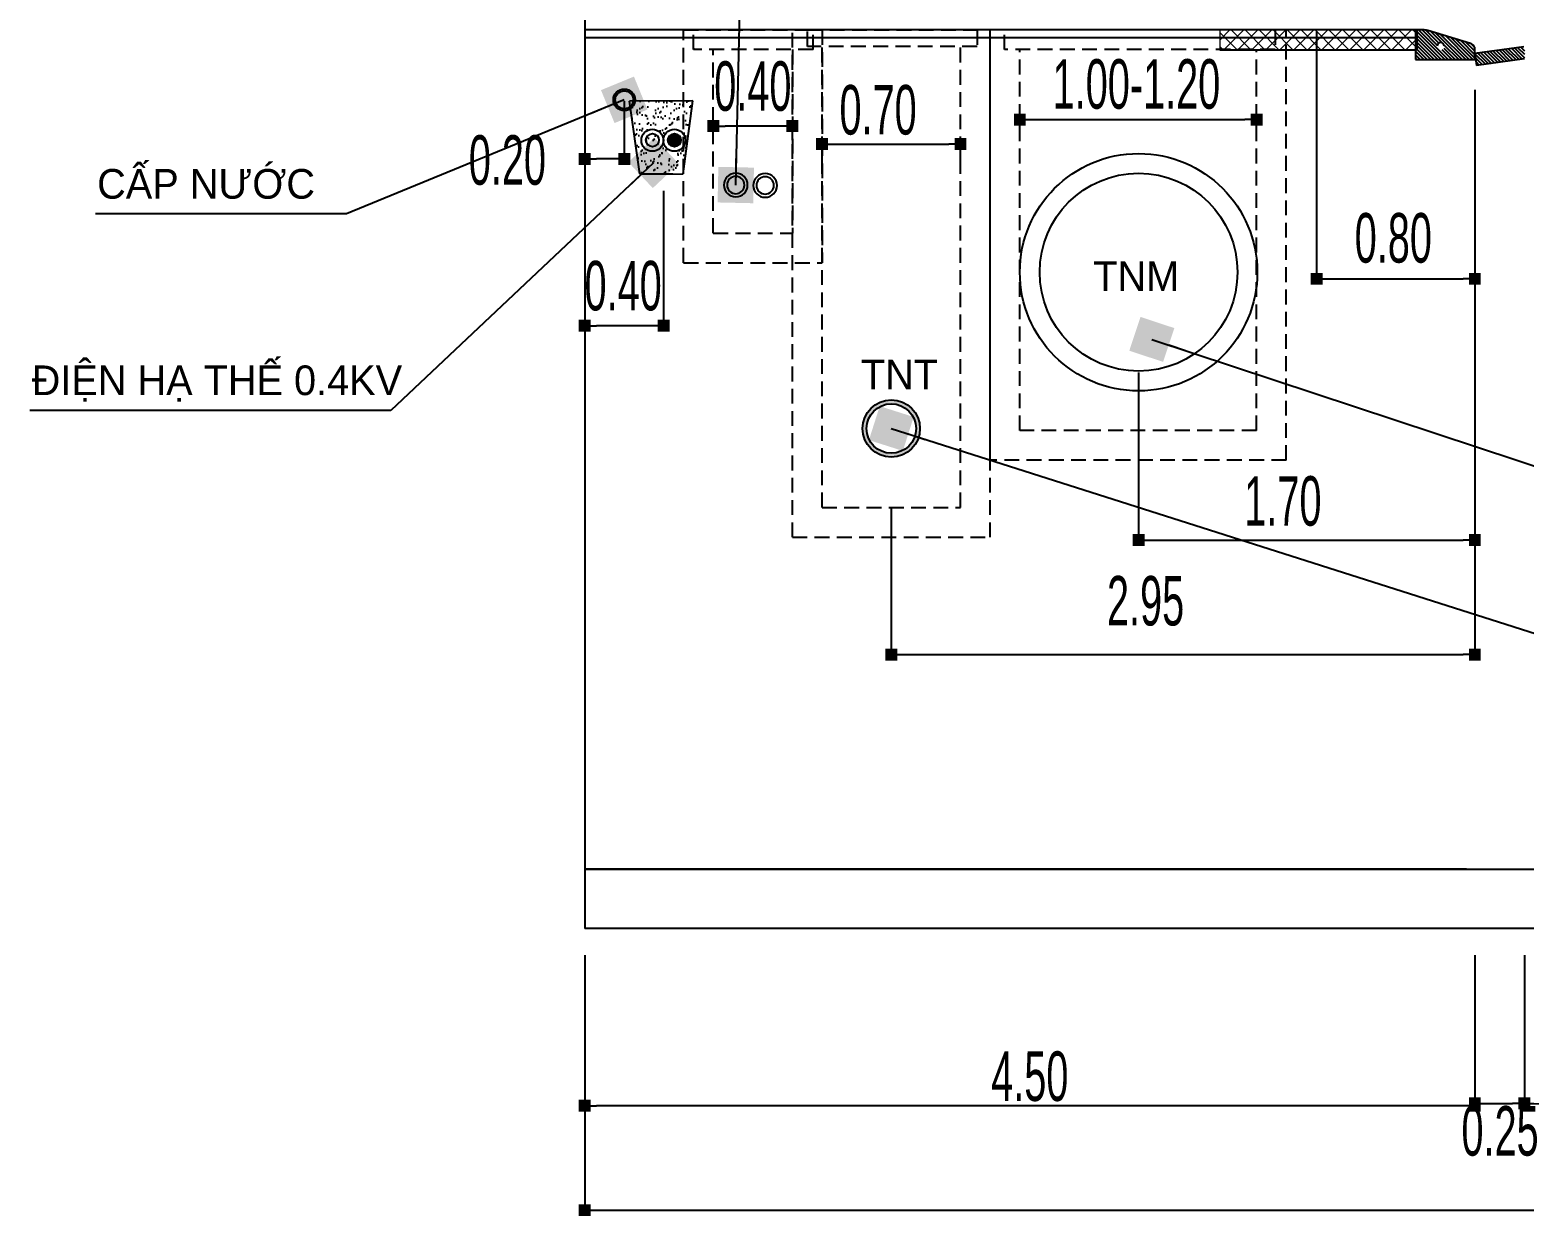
# Model space of a CAD drawing. Header units: millimetres. Extents: x 563079 to 571925, y 2063830 to 2067381.
# Drawn here: x 570808 to 570883.5, y 2066512.9 to 2066572.9 of the extents above; entities that cross this region are included whole.
import ezdxf

# ---------------------------------------------------------------- set-up
doc = ezdxf.new("R2010")
doc.units = ezdxf.units.MM
doc.header["$MEASUREMENT"] = 0
doc.linetypes.add('HIDDEN', pattern=[0.375, 0.25, -0.125])
for name, color, linetype in [('1 LONG DUONG', 6, 'Continuous'), ('BCXTN', 5, 'Continuous'), ('Congchiuluc', 4, 'Continuous'), ('CONGDOC', 4, 'Continuous'), ('ENTCONGDUNG2', 4, 'Continuous'), ('HATCH', 8, 'Continuous'), ('MC', 7, 'Continuous'), ('moi', 7, 'Continuous'), ('SO', 48, 'Continuous'), ('VE', 2, 'Continuous')]:
    doc.layers.add(name, color=color, linetype=linetype)
doc.styles.add('CHUKICHTHUOC', font='', dxfattribs={"width": 0.7})
doc.styles.add('KTEN', font='')
doc.styles.add('TIEUDE', font='', dxfattribs={"width": 0.8})
doc.styles.get('CHUKICHTHUOC').set_extended_font_data('.VnArial NarrowH')
doc.styles.get('KTEN').set_extended_font_data('.VnAvantH')
doc.styles.get('TIEUDE').set_extended_font_data('.VnAvantH')
doc.dimstyles.new('DIM3', dxfattribs={"dimscale": 1.2, "dimtxt": 1.2, "dimasz": 0.4, "dimexe": 0, "dimexo": 0, "dimgap": 0.3, "dimtad": 1, "dimzin": 0, "dimdsep": 46, "dimtxsty": 'TIEUDE', "dimblk1": 'BOXFILLED', "dimblk2": 'BOXFILLED', "dimsah": 1, "dimcen": 0.09, "dimdle": 0.8, "dimclrd": 9, "dimclre": 9, "dimclrt": 7, "dimadec": 1, "dimazin": 0, "dimtfac": 1, "dimtmove": 2, "dimatfit": 3, "dimldrblk": 'BOXFILLED', "dimfxl": 1, "dimtolj": 1, "dimtzin": 0, "dimarcsym": 0})
doc.dimstyles.new('TNDH', dxfattribs={"dimscale": 0, "dimtxt": 2.5, "dimasz": 0.6, "dimexe": 0.18, "dimexo": 0.0625, "dimgap": 0.2, "dimtad": 1, "dimlfac": 0.1, "dimzin": 0, "dimdsep": 46, "dimtxsty": 'CHUKICHTHUOC', "dimblk": 'BOXFILLED', "dimcen": 0.09, "dimclrd": 8, "dimclre": 8, "dimclrt": 4, "dimadec": 0, "dimazin": 0, "dimtfac": 1, "dimtofl": 0, "dimtmove": 2, "dimatfit": 3, "dimfxl": 1, "dimtolj": 1, "dimtzin": 0, "dimarcsym": 2})

# ---------------------------------------------------------------- blocks, each defined once
blk = doc.blocks.new('_BoxFilled')
at = {"color": 0, "linetype": 'ByBlock', "lineweight": -2}
blk.add_line((-0.5, 0), (-1, 0), dxfattribs=at)
at = {"color": 0, "linetype": 'ByBlock'}
blk.add_solid([(-0.5, 0.5), (0.5, 0.5), (-0.5, -0.5), (0.5, -0.5)], dxfattribs=at)
blk = doc.blocks.new('*D165')
at = {"layer": 'CONGDOC', "color": 8, "linetype": 'Continuous', "lineweight": -2, "transparency": 16777216}
for p, q in [((570836.0169963734, 2066526.128659853), (570836.0169963734, 2066513.064046147)), ((571016.0169963734, 2066526.12865985), (571016.0169963734, 2066513.064046147)), ((570836.6169963734, 2066513.244046147), (571015.4169963734, 2066513.244046147))]:
    blk.add_line(p, q, dxfattribs=at)
at = {"layer": 'Defpoints', "color": 0, "linetype": 'Continuous', "transparency": 16777216}
for p in [(570836.0169963734, 2066526.191159853), (571016.0169963734, 2066526.19115985), (571016.0169963734, 2066513.244046147)]:
    blk.add_point(p, dxfattribs=at)
at = {"layer": 'CONGDOC', "color": 8, "linetype": 'Continuous', "lineweight": -2, "transparency": 16777216, "xscale": 0.6, "yscale": 0.6, "zscale": 0.6, "rotation": 180}
blk.add_blockref('_BoxFilled', (570836.0169963734, 2066513.244046147), dxfattribs=at)
at = {"layer": 'CONGDOC', "color": 8, "linetype": 'Continuous', "lineweight": -2, "transparency": 16777216, "xscale": 0.6, "yscale": 0.6, "zscale": 0.6}
blk.add_blockref('_BoxFilled', (571016.0169963734, 2066513.244046147), dxfattribs=at)
at = {"layer": 'CONGDOC', "color": 4, "linetype": 'Continuous', "transparency": 16777216, "insert": (570926.0169963734, 2066514.720478616), "char_height": 2.5, "attachment_point": 5, "style": 'CHUKICHTHUOC'}
blk.add_mtext('\\A1;18.00', dxfattribs=at)
blk = doc.blocks.new('*D166')
at = {"layer": 'Defpoints', "color": 0, "transparency": 16777216}
for p in [(570881.0169963734, 2066526.191159853), (570883.5169963734, 2066526.191159853), (570883.5169963734, 2066518.641207997)]:
    blk.add_point(p, dxfattribs=at)
at = {"layer": 'VE', "color": 8, "lineweight": -2, "transparency": 16777216}
for p, q in [((570881.0169963734, 2066526.128659853), (570881.0169963734, 2066518.461207997)), ((570883.5169963734, 2066526.128659853), (570883.5169963734, 2066518.461207997)), ((570881.6169963734, 2066518.641207997), (570882.9169963734, 2066518.641207997))]:
    blk.add_line(p, q, dxfattribs=at)
at = {"layer": 'VE', "color": 8, "lineweight": -2, "transparency": 16777216, "xscale": 0.6, "yscale": 0.6, "zscale": 0.6, "rotation": 180}
blk.add_blockref('_BoxFilled', (570881.0169963734, 2066518.641207997), dxfattribs=at)
at = {"layer": 'VE', "color": 8, "lineweight": -2, "transparency": 16777216, "xscale": 0.6, "yscale": 0.6, "zscale": 0.6}
blk.add_blockref('_BoxFilled', (570883.5169963734, 2066518.641207997), dxfattribs=at)
at = {"layer": 'VE', "color": 4, "lineweight": 0, "transparency": 16777216, "insert": (570882.2899274722, 2066517.23592348), "char_height": 2.5, "attachment_point": 5, "style": 'CHUKICHTHUOC'}
blk.add_mtext('\\A1;0.25', dxfattribs=at)
blk = doc.blocks.new('*D167')
at = {"layer": 'Defpoints', "color": 0, "transparency": 16777216}
for p in [(570883.5169963734, 2066526.191159853), (570926.0169963734, 2066526.191159852), (570926.0169963734, 2066518.641207996)]:
    blk.add_point(p, dxfattribs=at)
at = {"layer": 'VE', "color": 8, "lineweight": -2, "transparency": 16777216}
for p, q in [((570883.5169963734, 2066526.128659853), (570883.5169963734, 2066518.461207996)), ((570926.0169963734, 2066526.128659852), (570926.0169963734, 2066518.461207996)), ((570884.1169963734, 2066518.641207996), (570925.4169963734, 2066518.641207996))]:
    blk.add_line(p, q, dxfattribs=at)
at = {"layer": 'VE', "color": 8, "lineweight": -2, "transparency": 16777216, "xscale": 0.6, "yscale": 0.6, "zscale": 0.6, "rotation": 180}
blk.add_blockref('_BoxFilled', (570883.5169963734, 2066518.641207996), dxfattribs=at)
at = {"layer": 'VE', "color": 8, "lineweight": -2, "transparency": 16777216, "xscale": 0.6, "yscale": 0.6, "zscale": 0.6}
blk.add_blockref('_BoxFilled', (570926.0169963734, 2066518.641207996), dxfattribs=at)
at = {"layer": 'VE', "color": 4, "lineweight": 0, "transparency": 16777216, "insert": (570904.7669963734, 2066520.117640465), "char_height": 2.5, "attachment_point": 5, "style": 'CHUKICHTHUOC'}
blk.add_mtext('\\A1;4.25', dxfattribs=at)
blk = doc.blocks.new('*D168')
at = {"layer": 'Congchiuluc', "color": 8, "lineweight": -2, "transparency": 16777216}
for p, q in [((570836.0169963734, 2066526.128659853), (570836.0169963734, 2066518.343885531)), ((570881.0169963734, 2066526.011337386), (570881.0169963734, 2066518.343885531)), ((570880.4169963734, 2066518.523885531), (570836.6169963734, 2066518.523885531))]:
    blk.add_line(p, q, dxfattribs=at)
at = {"layer": 'Defpoints', "color": 0, "transparency": 16777216}
for p in [(570836.0169963734, 2066526.191159853), (570881.0169963734, 2066526.073837386), (570836.0169963734, 2066518.523885531)]:
    blk.add_point(p, dxfattribs=at)
at = {"layer": 'Congchiuluc', "color": 8, "lineweight": -2, "transparency": 16777216, "xscale": 0.6, "yscale": 0.6, "zscale": 0.6, "rotation": 180}
blk.add_blockref('_BoxFilled', (570836.0169963734, 2066518.523885531), dxfattribs=at)
at = {"layer": 'Congchiuluc', "color": 8, "lineweight": -2, "transparency": 16777216, "xscale": 0.6, "yscale": 0.6, "zscale": 0.6}
blk.add_blockref('_BoxFilled', (570881.0169963734, 2066518.523885531), dxfattribs=at)
at = {"layer": 'Congchiuluc', "color": 4, "lineweight": 0, "transparency": 16777216, "insert": (570858.5169963734, 2066520.000318), "char_height": 2.5, "attachment_point": 5, "style": 'CHUKICHTHUOC'}
blk.add_mtext('\\A1;4.50', dxfattribs=at)
blk = doc.blocks.new('fasdfasdfsdf')
at = {"layer": 'ENTCONGDUNG2'}
for radius in [6, 5]:
    blk.add_circle((596021.8494366391, 2065686.673289798), radius, dxfattribs=at)
blk = doc.blocks.new('*D184')
at = {"layer": 'CONGDOC', "color": 8, "linetype": 'Continuous', "lineweight": -2, "transparency": 16777216}
for p, q in [((570858.0169963742, 2066568.057660747), (570858.0169963742, 2066568.556309394)), ((570858.6169963742, 2066568.376309394), (570869.3818172025, 2066568.376309394)), ((570869.9818172025, 2066568.057660747), (570869.9818172025, 2066568.556309394))]:
    blk.add_line(p, q, dxfattribs=at)
at = {"layer": 'Defpoints', "color": 0, "linetype": 'Continuous', "transparency": 16777216}
for p in [(570858.0169963742, 2066567.995160747), (570869.9818172025, 2066568.376309394), (570869.9818172025, 2066567.995160747)]:
    blk.add_point(p, dxfattribs=at)
at = {"layer": 'CONGDOC', "color": 8, "linetype": 'Continuous', "lineweight": -2, "transparency": 16777216, "xscale": 0.6, "yscale": 0.6, "zscale": 0.6, "rotation": 180}
blk.add_blockref('_BoxFilled', (570858.0169963742, 2066568.376309394), dxfattribs=at)
at = {"layer": 'CONGDOC', "color": 8, "linetype": 'Continuous', "lineweight": -2, "transparency": 16777216, "xscale": 0.6, "yscale": 0.6, "zscale": 0.6}
blk.add_blockref('_BoxFilled', (570869.9818172025, 2066568.376309394), dxfattribs=at)
at = {"layer": 'CONGDOC', "color": 4, "linetype": 'Continuous', "transparency": 16777216, "insert": (570863.9091852582, 2066570.160347123), "char_height": 2.5, "attachment_point": 5, "style": 'CHUKICHTHUOC'}
blk.add_mtext('\\A1;1.00-1.20', dxfattribs=at)
blk = doc.blocks.new('*D185')
at = {"layer": 'CONGDOC', "color": 8, "linetype": 'Continuous', "lineweight": -2, "transparency": 16777216}
for p, q in [((570848.0169963742, 2066566.403353761), (570848.0169963742, 2066567.317385442)), ((570848.6169963742, 2066567.137385442), (570854.4169963743, 2066567.137385442)), ((570855.0169963742, 2066566.403353761), (570855.0169963742, 2066567.317385442))]:
    blk.add_line(p, q, dxfattribs=at)
at = {"layer": 'Defpoints', "color": 0, "linetype": 'Continuous', "transparency": 16777216}
for p in [(570855.0169963742, 2066567.137385442), (570848.0169963742, 2066566.340853761), (570855.0169963742, 2066566.340853761)]:
    blk.add_point(p, dxfattribs=at)
at = {"layer": 'CONGDOC', "color": 8, "linetype": 'Continuous', "lineweight": -2, "transparency": 16777216, "xscale": 0.6, "yscale": 0.6, "zscale": 0.6, "rotation": 180}
blk.add_blockref('_BoxFilled', (570848.0169963742, 2066567.137385442), dxfattribs=at)
at = {"layer": 'CONGDOC', "color": 8, "linetype": 'Continuous', "lineweight": -2, "transparency": 16777216, "xscale": 0.6, "yscale": 0.6, "zscale": 0.6}
blk.add_blockref('_BoxFilled', (570855.0169963742, 2066567.137385442), dxfattribs=at)
at = {"layer": 'CONGDOC', "color": 4, "linetype": 'Continuous', "transparency": 16777216, "insert": (570850.8489319411, 2066568.854700483), "char_height": 2.5, "attachment_point": 5, "style": 'CHUKICHTHUOC'}
blk.add_mtext('\\A1;0.70', dxfattribs=at)
blk = doc.blocks.new('*D186')
at = {"layer": 'CONGDOC', "color": 8, "linetype": 'Continuous', "lineweight": -2, "transparency": 16777216}
for p, q in [((570881.0169963742, 2066568.364733998), (570881.0169963742, 2066546.940626587)), ((570864.016996374, 2066555.598500968), (570864.016996374, 2066546.940626587)), ((570864.616996374, 2066547.120626587), (570880.4169963743, 2066547.120626587))]:
    blk.add_line(p, q, dxfattribs=at)
at = {"layer": 'Defpoints', "color": 0, "linetype": 'Continuous', "transparency": 16777216}
for p in [(570881.0169963742, 2066568.427233998), (570864.016996374, 2066555.661000968), (570881.0169963742, 2066547.120626587)]:
    blk.add_point(p, dxfattribs=at)
at = {"layer": 'CONGDOC', "color": 8, "linetype": 'Continuous', "lineweight": -2, "transparency": 16777216, "xscale": 0.6, "yscale": 0.6, "zscale": 0.6, "rotation": 180}
blk.add_blockref('_BoxFilled', (570864.016996374, 2066547.120626587), dxfattribs=at)
at = {"layer": 'CONGDOC', "color": 8, "linetype": 'Continuous', "lineweight": -2, "transparency": 16777216, "xscale": 0.6, "yscale": 0.6, "zscale": 0.6}
blk.add_blockref('_BoxFilled', (570881.0169963742, 2066547.120626587), dxfattribs=at)
at = {"layer": 'CONGDOC', "color": 4, "linetype": 'Continuous', "transparency": 16777216, "insert": (570871.3131615802, 2066549.081053903), "char_height": 2.5, "attachment_point": 5, "style": 'CHUKICHTHUOC'}
blk.add_mtext('\\A1;1.70', dxfattribs=at)
blk = doc.blocks.new('*D187')
at = {"layer": 'CONGDOC', "color": 8, "linetype": 'Continuous', "lineweight": -2, "transparency": 16777216}
for p, q in [((570881.0169963741, 2066557.590180293), (570881.0169963741, 2066541.150836412)), ((570851.5169963739, 2066548.703818385), (570851.5169963739, 2066541.150836412)), ((570852.1169963739, 2066541.330836412), (570880.4169963741, 2066541.330836412))]:
    blk.add_line(p, q, dxfattribs=at)
at = {"layer": 'Defpoints', "color": 0, "linetype": 'Continuous', "transparency": 16777216}
for p in [(570881.0169963741, 2066557.652680293), (570851.5169963739, 2066548.766318385), (570881.0169963741, 2066541.330836412)]:
    blk.add_point(p, dxfattribs=at)
at = {"layer": 'CONGDOC', "color": 8, "linetype": 'Continuous', "lineweight": -2, "transparency": 16777216, "xscale": 0.6, "yscale": 0.6, "zscale": 0.6, "rotation": 180}
blk.add_blockref('_BoxFilled', (570851.5169963739, 2066541.330836412), dxfattribs=at)
at = {"layer": 'CONGDOC', "color": 8, "linetype": 'Continuous', "lineweight": -2, "transparency": 16777216, "xscale": 0.6, "yscale": 0.6, "zscale": 0.6}
blk.add_blockref('_BoxFilled', (570881.0169963741, 2066541.330836412), dxfattribs=at)
at = {"layer": 'CONGDOC', "color": 4, "linetype": 'Continuous', "transparency": 16777216, "insert": (570864.3708633595, 2066544.035853318), "char_height": 2.5, "attachment_point": 5, "style": 'CHUKICHTHUOC'}
blk.add_mtext('\\A1;2.95', dxfattribs=at)
blk = doc.blocks.new('fasfsfsdf')
at = {"lineweight": 0}
h = blk.add_hatch(dxfattribs=at)
h.set_pattern_fill('ANSI37', color=8, scale=4)
h.set_pattern_definition([(135, (1176635.725922056, -2442.71250818274), (0.3535533905932737, 0.3535533905932738), []), (45.00000000000001, (1176635.725922056, -2442.71250818274), (0.3535533905932738, -0.3535533905932737), [])])
h.paths.add_polyline_path([(596089.2898758128, 2065606.878292096), (596089.2898758127, 2065605.871845815), (596099.289875813, 2065605.871845815), (596099.2898758128, 2065606.878292096)])
blk.add_lwpolyline([(596099.2898758128, 2065606.878292096), (596089.2898758128, 2065606.878292096), (596089.2898758128, 2065605.871845815), (596099.2898758128, 2065605.871845815)], close=True, dxfattribs=at)
at = {"layer": 'BCXTN', "color": 4, "linetype": 'Continuous'}
blk.add_line((596089.2898758128, 2065605.871845815), (596099.1907849037, 2065605.871845815), dxfattribs=at)
blk = doc.blocks.new('*D188')
at = {"layer": 'CONGDOC', "color": 8, "linetype": 'Continuous', "lineweight": -2, "transparency": 16777216}
for p, q in [((570873.0169963744, 2066572.84827369), (570873.0169963744, 2066560.147270046)), ((570881.0169963744, 2066569.881456335), (570881.0169963744, 2066560.147270046)), ((570873.6169963743, 2066560.327270046), (570880.4169963744, 2066560.327270046))]:
    blk.add_line(p, q, dxfattribs=at)
at = {"layer": 'Defpoints', "color": 0, "linetype": 'Continuous', "transparency": 16777216}
for p in [(570873.0169963744, 2066572.91077369), (570881.0169963744, 2066569.943956335), (570881.0169963744, 2066560.327270046)]:
    blk.add_point(p, dxfattribs=at)
at = {"layer": 'CONGDOC', "color": 8, "linetype": 'Continuous', "lineweight": -2, "transparency": 16777216, "xscale": 0.6, "yscale": 0.6, "zscale": 0.6, "rotation": 180}
blk.add_blockref('_BoxFilled', (570873.0169963744, 2066560.327270046), dxfattribs=at)
at = {"layer": 'CONGDOC', "color": 8, "linetype": 'Continuous', "lineweight": -2, "transparency": 16777216, "xscale": 0.6, "yscale": 0.6, "zscale": 0.6}
blk.add_blockref('_BoxFilled', (570881.0169963744, 2066560.327270046), dxfattribs=at)
at = {"layer": 'CONGDOC', "color": 4, "linetype": 'Continuous', "transparency": 16777216, "insert": (570876.8933126125, 2066562.381041459), "char_height": 2.5, "attachment_point": 5, "style": 'CHUKICHTHUOC'}
blk.add_mtext('\\A1;0.80', dxfattribs=at)
blk = doc.blocks.new('fsdfsdf')
at = {"layer": 'SO'}
h = blk.add_hatch(color=4, dxfattribs=at)
h.paths.add_polyline_path([(596198.0800484754, 2065686.308601205, 0.9999999999919713), (596200.9800484754, 2065686.308601205, 1)])
h.paths.add_polyline_path([(596200.7800484754, 2065686.308601205, 1), (596198.2800484754, 2065686.308601205, 1)], flags=17)
at = {"layer": 'SO', "color": 4}
for radius in [1.45, 1.25]:
    blk.add_circle((596199.5300484754, 2065686.308601205), radius, dxfattribs=at)
blk = doc.blocks.new('fsfsdf')
at = {"layer": 'SO'}
h = blk.add_hatch(color=4, dxfattribs=at)
h.paths.add_polyline_path([(596225.5046458861, 2065685.042733036, 0.9999999999902986), (596227.9046458862, 2065685.042733036, 1)])
h.paths.add_polyline_path([(596227.7046458861, 2065685.042733036, 1), (596225.7046458861, 2065685.042733036, 1)], flags=17)
at = {"layer": 'SO', "color": 4}
for radius in [1.2, 1]:
    blk.add_circle((596226.7046458861, 2065685.042733036), radius, dxfattribs=at)
blk = doc.blocks.new('*D106')
at = {"layer": 'CONGDOC', "color": 8, "linetype": 'Continuous', "lineweight": -2, "transparency": 16777216}
for p, q in [((570836.0169963744, 2066569.285280297), (570836.0169963744, 2066566.204660949)), ((570838.0170015801, 2066569.312534389), (570838.0170015801, 2066566.204660949)), ((570837.4170015801, 2066566.384660949), (570836.6169963743, 2066566.384660949))]:
    blk.add_line(p, q, dxfattribs=at)
at = {"layer": 'Defpoints', "color": 0, "linetype": 'Continuous', "transparency": 16777216}
for p in [(570836.0169963744, 2066569.347780297), (570838.0170015801, 2066569.375034389), (570836.0169963744, 2066566.384660949)]:
    blk.add_point(p, dxfattribs=at)
at = {"layer": 'CONGDOC', "color": 8, "linetype": 'Continuous', "lineweight": -2, "transparency": 16777216, "xscale": 0.6, "yscale": 0.6, "zscale": 0.6, "rotation": 180}
blk.add_blockref('_BoxFilled', (570836.0169963744, 2066566.384660949), dxfattribs=at)
at = {"layer": 'CONGDOC', "color": 8, "linetype": 'Continuous', "lineweight": -2, "transparency": 16777216, "xscale": 0.6, "yscale": 0.6, "zscale": 0.6}
blk.add_blockref('_BoxFilled', (570838.0170015801, 2066566.384660949), dxfattribs=at)
at = {"layer": 'CONGDOC', "color": 4, "linetype": 'Continuous', "transparency": 16777216, "insert": (570832.1100124946, 2066566.316464892), "char_height": 2.5, "attachment_point": 5, "style": 'CHUKICHTHUOC'}
blk.add_mtext('\\A1;0.20', dxfattribs=at)
blk = doc.blocks.new('fasdfasdf')
at = {"layer": 'HATCH', "color": 4}
for radius in [75, 55]:
    blk.add_circle((398245.7086191466, 417225.4135536007), radius, dxfattribs=at)
blk = doc.blocks.new('fsfsdfds')
at = {"layer": 'SO', "color": 99, "linetype": 'HIDDEN', "ltscale": 3}
for p, q in [((595924.7700866248, 2065408.159677562), (595924.7700866248, 2065396.385331763)), ((595931.7691239361, 2065408.159677563), (595924.7700866248, 2065408.159677562)), ((595925.2200866257, 2065407.159677561), (595925.2200866257, 2065408.160742406)), ((595925.2200866257, 2065407.159677561), (595925.2200866257, 2065408.159677562)), ((595931.2700866336, 2065407.159677561), (595931.2700866336, 2065408.159677562)), ((595931.7691239361, 2065396.385331763), (595931.7691239361, 2065408.159677563)), ((595925.2200866257, 2065407.159677561), (595931.2700866336, 2065407.159677561)), ((595926.2700866266, 2065407.159677561), (595926.2700866266, 2065406.659677561)), ((595926.2700866266, 2065407.159677561), (595926.2700866268, 2065397.885331765)), ((595930.2691239343, 2065397.885331765), (595930.2691239342, 2065407.159677561)), ((595931.2700866336, 2065407.239677561), (595931.2700866336, 2065407.159677561)), ((595930.2691239343, 2065397.885331765), (595926.2700866268, 2065397.885331765)), ((595931.7691239361, 2065396.385331763), (595924.7700866248, 2065396.385331763))]:
    blk.add_line(p, q, dxfattribs=at)
at = {"layer": 'HATCH', "color": 4, "xscale": 0.008000000001629815, "yscale": 0.008000000001629815, "zscale": 0.008000000001629815}
for p in [(592743.1660444901, 2062062.512943865), (592741.681809583, 2062062.493838823)]:
    blk.add_blockref('fasdfasdf', p, dxfattribs=at)
blk = doc.blocks.new('fsdfsf')
at = {"layer": '1 LONG DUONG', "linetype": 'ByBlock'}
h = blk.add_hatch(color=256, dxfattribs=at)
edge = h.paths.add_edge_path()
edge.add_ellipse((595935.353248182, 2065425.114035294), major_axis=(0.2325915669207461, 0.2325915669207462), ratio=0.9999999994994858, start_angle=0, end_angle=360, ccw=False)
h = blk.add_hatch(color=256, dxfattribs=at)
edge = h.paths.add_edge_path()
edge.add_ellipse((595936.4658136091, 2065425.114035294), major_axis=(0.2325915670371614, 0.2325915670371614), ratio=0.9999999992492293, start_angle=1.433858187738224e-08, end_angle=360.00000001433864, ccw=False)
at = {"layer": 'SO'}
h = blk.add_hatch(dxfattribs=at)
h.set_pattern_fill('AR-SAND', color=4, scale=0.3, style=0)
h.set_pattern_definition([(37.50000000000001, (0, 0), (-0.01889800743288245, 0.5780471307039475), [0, -0.456, 0, -0.51, 0, -0.4875]), (7.499999999999999, (0, 0), (0.5309330115803181, 0.8466438195689221), [0, -0.246, 0, -0.411, 0, -0.1575]), (327.5, (-0.369, 0), (0.9342425585254485, 0.001697716061089349), [0, -0.15, 0, -0.54, 0, -0.705]), (317.5, (-0.369, 0), (0.9018379813716879, 0.2633026694802748), [0, -0.075, 0, -0.354, 0, -0.405])])
h.paths.add_polyline_path([(595934.423376583, 2065427.104988621), (595934.9076593707, 2065423.408358973), (595935.8365787828, 2065423.406331688), (595937.103022571, 2065423.406331689), (595937.6237860352, 2065427.093249403)])
edge = h.paths.add_edge_path(flags=16)
edge.add_ellipse((595936.4719209494, 2065425.106468495), major_axis=(-0.3933512884541415, 0.3933512884541415), ratio=1, start_angle=-314.9873937678011, end_angle=44.98739376780122, ccw=False)
edge.add_ellipse((595935.3593555224, 2065425.106468495), major_axis=(-0.3933512885123491, 0.393351288512349), ratio=0.9999999998520214, start_angle=-134.98741305443332, end_angle=224.9874130459548, ccw=False)
edge = h.paths.add_edge_path(flags=0)
edge.add_ellipse((595936.4658136091, 2065425.114035294), major_axis=(0.2325915670371614, 0.2325915670371614), ratio=0.999999999249229, start_angle=0, end_angle=360, ccw=False)
edge = h.paths.add_edge_path(flags=0)
edge.add_ellipse((595935.353248182, 2065425.114035294), major_axis=(0.2325915669207461, 0.2325915669207462), ratio=0.9999999994994858, start_angle=0, end_angle=360, ccw=False)
at = {"layer": '1 LONG DUONG', "color": 6, "linetype": 'ByBlock'}
blk.add_line((595934.4233765831, 2065427.104988621), (595937.6237860352, 2065427.093249403), dxfattribs=at)
at = {"layer": '1 LONG DUONG', "linetype": 'ByBlock'}
for p, q in [((595934.9076593706, 2065423.408358974), (595934.423376583, 2065427.104988621)), ((595937.1024234584, 2065423.403569093), (595934.9076593706, 2065423.408358974)), ((595937.1030225711, 2065423.406331689), (595937.1024234584, 2065423.403569093))]:
    blk.add_line(p, q, dxfattribs=at)
for points in [[(595937.1030225711, 2065423.406331688), (595937.6237860352, 2065427.093249403)], [(595937.1030225711, 2065423.406331688), (595935.4355033565, 2065423.406331688)]]:
    blk.add_lwpolyline(points, dxfattribs=at)
at = {"layer": '1 LONG DUONG', "linetype": 'ByBlock', "extrusion": (0, 0, -1)}
blk.add_ellipse((595935.3593555224, 2065425.106468495), major_axis=(-0.3933512885123491, 0.393351288512349), ratio=0.9999999998520214, dxfattribs=at)
for centre, major_axis, ratio, start_param, end_param in [((595935.353248182, 2065425.114035294), (0.2325915669207461, 0.2325915669207462), 0.9999999994994858, 1.570796327045153, 7.853981634224739), ((595936.4719209494, 2065425.106468495), (-0.3933512884541415, 0.3933512884541415), 1, 3.141592653737772, 9.424777960917359), ((595936.4658136091, 2065425.114035294), (0.2325915670371614, 0.2325915670371614), 0.999999999249229, 1.570796326794897, 7.853981633974483)]:
    blk.add_ellipse(centre, major_axis=major_axis, ratio=ratio, start_param=start_param, end_param=end_param, dxfattribs=at)
blk = doc.blocks.new('*D107')
at = {"layer": 'CONGDOC', "color": 8, "linetype": 'Continuous', "lineweight": -2, "transparency": 16777216}
for p, q in [((570840.0053974151, 2066564.782732455), (570840.0053974151, 2066557.777087057)), ((570836.0169963742, 2066563.035861096), (570836.0169963742, 2066557.777087057)), ((570839.4053974152, 2066557.957087057), (570836.6169963742, 2066557.957087057))]:
    blk.add_line(p, q, dxfattribs=at)
at = {"layer": 'Defpoints', "color": 0, "linetype": 'Continuous', "transparency": 16777216}
for p in [(570840.0053974151, 2066564.845232455), (570836.0169963742, 2066563.098361096), (570836.0169963742, 2066557.957087057)]:
    blk.add_point(p, dxfattribs=at)
at = {"layer": 'CONGDOC', "color": 8, "linetype": 'Continuous', "lineweight": -2, "transparency": 16777216, "xscale": 0.6, "yscale": 0.6, "zscale": 0.6, "rotation": 180}
blk.add_blockref('_BoxFilled', (570836.0169963742, 2066557.957087057), dxfattribs=at)
at = {"layer": 'CONGDOC', "color": 8, "linetype": 'Continuous', "lineweight": -2, "transparency": 16777216, "xscale": 0.6, "yscale": 0.6, "zscale": 0.6}
blk.add_blockref('_BoxFilled', (570840.0053974151, 2066557.957087057), dxfattribs=at)
at = {"layer": 'CONGDOC', "color": 4, "linetype": 'Continuous', "transparency": 16777216, "insert": (570837.9614367558, 2066559.964741513), "char_height": 2.5, "attachment_point": 5, "style": 'CHUKICHTHUOC'}
blk.add_mtext('\\A1;0.40', dxfattribs=at)
blk = doc.blocks.new('*D108')
at = {"layer": 'CONGDOC', "color": 8, "linetype": 'Continuous', "lineweight": -2, "transparency": 16777216}
for p, q in [((570842.5179590648, 2066567.336100793), (570842.5179590648, 2066568.227863656)), ((570845.9169963724, 2066568.047863656), (570843.1179590648, 2066568.047863656)), ((570846.5169963724, 2066567.336100793), (570846.5169963724, 2066568.227863656))]:
    blk.add_line(p, q, dxfattribs=at)
at = {"layer": 'Defpoints', "color": 0, "linetype": 'Continuous', "transparency": 16777216}
for p in [(570842.5179590648, 2066568.047863656), (570842.5179590648, 2066567.273600793), (570846.5169963724, 2066567.273600793)]:
    blk.add_point(p, dxfattribs=at)
at = {"layer": 'CONGDOC', "color": 8, "linetype": 'Continuous', "lineweight": -2, "transparency": 16777216, "xscale": 0.6, "yscale": 0.6, "zscale": 0.6, "rotation": 180}
blk.add_blockref('_BoxFilled', (570842.5179590648, 2066568.047863656), dxfattribs=at)
at = {"layer": 'CONGDOC', "color": 8, "linetype": 'Continuous', "lineweight": -2, "transparency": 16777216, "xscale": 0.6, "yscale": 0.6, "zscale": 0.6}
blk.add_blockref('_BoxFilled', (570846.5169963724, 2066568.047863656), dxfattribs=at)
at = {"layer": 'CONGDOC', "color": 4, "linetype": 'Continuous', "transparency": 16777216, "insert": (570844.5174777186, 2066570.053716668), "char_height": 2.5, "attachment_point": 5, "style": 'CHUKICHTHUOC'}
blk.add_mtext('\\A1;0.40', dxfattribs=at)

msp = doc.modelspace()

# ---------------------------------------------------------------- hatches: boundary and pattern name
at = {"layer": 'VE', "linetype": 'Continuous', "ltscale": 0.2}
h = msp.add_hatch(dxfattribs=at)
h.set_pattern_fill('ANSI31', color=9, style=0)
h.set_pattern_definition([(135, (570941.0906213742, 2066778.16221119), (0.08838834764831843, 0.08838834764831845), [])])
h.paths.add_polyline_path([(570881.0169963744, 2066571.41077369), (570881.0169963744, 2066572.007648691, 0.2256444873109578), (570880.7897570617, 2066572.217583518), (570878.6364263743, 2066572.880916193, 0.06132135523694714), (570878.3938907478, 2066572.91077369), (570878.0169963744, 2066572.91077369), (570878.0169963744, 2066571.41077369)])
h.paths.add_polyline_path([(570879.1074073296, 2066572.087211191, -1), (570879.4674073309, 2066572.087211191, -1)], flags=16)
h = msp.add_hatch(dxfattribs=at)
h.set_pattern_fill('ANSI31', color=9, style=0)
h.set_pattern_definition([(135, (570962.7489963748, 2066778.296933821), (0.08838834764831843, 0.08838834764831845), [])])
h.paths.add_polyline_path([(570881.0986877289, 2066571.114798437), (570881.0169963744, 2066571.709211189), (570883.493716184, 2066572.049591839), (570883.5169963744, 2066571.880197632), (570883.5169963744, 2066571.447151519)])
h.paths.add_polyline_path([(570881.8196935095, 2066571.649528167), (570881.8196935095, 2066572.067331716), (570881.4388954192, 2066572.067331716), (570881.4388954192, 2066571.649528167)], flags=9)

# ---------------------------------------------------------------- linework, layer by layer
at = {"layer": 'MC'}
for points in [[(570836.0169963735, 2066530.48270232), (571016.0169963735, 2066530.482702317)], [(571016.0169963735, 2066527.482702317), (570836.0169963735, 2066527.48270232)]]:
    msp.add_lwpolyline(points, dxfattribs=at)
at = {"layer": 'moi', "color": 6, "linetype": 'Continuous'}
msp.add_line((570836.0169963748, 2066593.48095151), (570836.0169963735, 2066527.48270232), dxfattribs=at)
at = {"layer": 'moi', "linetype": 'Continuous'}
for p, q in [((570878.0169963744, 2066572.91077369), (570836.0169963744, 2066572.910773691)), ((570880.5904065381, 2066530.482702319), (570836.0169963735, 2066530.48270232))]:
    msp.add_line(p, q, dxfattribs=at)
at = {"layer": 'moi', "color": 5, "linetype": 'Continuous'}
msp.add_line((570878.0027651804, 2066572.510773692), (570836.0169963744, 2066572.510773693), dxfattribs=at)
at = {"layer": 'SO', "color": 99, "linetype": 'HIDDEN', "ltscale": 3}
for p, q in [((570846.5169963739, 2066547.266318385), (570846.5169963744, 2066572.910773691)), ((570856.516996374, 2066551.161000968), (570856.5169963744, 2066572.910773692)), ((570856.5169963739, 2066547.266318384), (570856.5169963744, 2066572.910773691)), ((570871.4818172023, 2066551.161000968), (570871.4818172026, 2066572.910773689)), ((570848.0169963739, 2066548.766318385), (570848.0169963744, 2066572.076898469)), ((570855.0169963739, 2066548.766318385), (570855.0169963744, 2066572.076898469)), ((570858.016996374, 2066552.661000968), (570858.0169963744, 2066571.91077369)), ((570869.9818172023, 2066552.661000968), (570869.9818172026, 2066571.910773689)), ((570869.9818172023, 2066552.661000968), (570858.016996374, 2066552.661000968)), ((570871.4818172023, 2066551.161000968), (570856.516996374, 2066551.161000968)), ((570848.0169963739, 2066548.766318385), (570855.0169963739, 2066548.766318385)), ((570846.5169963739, 2066547.266318385), (570856.5169963739, 2066547.266318384))]:
    msp.add_line(p, q, dxfattribs=at)
msp.add_lwpolyline([(570847.281214291, 2066572.910773691), (570855.8543375159, 2066572.910773691), (570855.8543375159, 2066572.076898469), (570847.281214291, 2066572.076898469)], close=True, dxfattribs=at)
msp.add_lwpolyline([(570870.914476373, 2066572.910773691), (570870.914476373, 2066571.910773689), (570857.2415182369, 2066571.91077369), (570857.2415182369, 2066572.910773691)], dxfattribs=at)
at = {"layer": 'VE', "color": 4, "linetype": 'Continuous', "ltscale": 0.2}
for p, q in [((570878.0169963744, 2066572.91077369), (570878.0169963744, 2066571.408459641)), ((570883.493716184, 2066572.049591839), (570881.0169963744, 2066571.709211189)), ((570881.0169963744, 2066571.709211189), (570881.0986877289, 2066571.114798437)), ((570879.0169963744, 2066571.41077369), (570879.0169963744, 2066571.408459641))]:
    msp.add_line(p, q, dxfattribs=at)
msp.add_lwpolyline([(570878.0169963744, 2066571.41077369), (570881.0169963744, 2066571.41077369), (570881.0169963744, 2066572.007648691, 0.2256444872977786), (570880.7897570617, 2066572.217583518), (570878.6364263743, 2066572.880916193, 0.06132135523697569), (570878.3938907478, 2066572.91077369), (570878.0169963744, 2066572.91077369)], format="xyb", dxfattribs=at)
at = {"layer": 'VE', "color": 2, "linetype": 'Continuous'}
msp.add_lwpolyline([(570879.4674073309, 2066572.087211191, 1), (570879.1074073296, 2066572.087211191, 1)], format="xyb", dxfattribs=at)
at = {"layer": 'VE', "color": 9, "linetype": 'Continuous', "ltscale": 0.2}
msp.add_lwpolyline([(570883.5169963744, 2066571.447151519), (570881.0986877289, 2066571.114798437)], dxfattribs=at)

# ---------------------------------------------------------------- block references
at = {"layer": 'SO', "color": 4}
for name, p in [('fasfsfsdf', (-25221.17382841231, 966.0324931037612)), ('fasdfasdfsdf', (-25157.83248014981, 873.9877226778772)), ('fsdfsdf', (-25348.01309198607, 866.4495847676881))]:
    msp.add_blockref(name, p, dxfattribs=at)
at = {"layer": 'SO', "color": 4, "xscale": -1}
for name, p, rotation in [('fsfsdfds', (1166772.78704312, 1164.75108462316), 359.9999999988938), ('fsdfsf', (1166775.910011852, 1142.221446942771), 359.9999999988937)]:
    msp.add_blockref(name, p, dxfattribs=dict(at, rotation=rotation))
at = {"layer": 'SO', "color": 4, "xscale": 0.4550000000745058, "yscale": 0.4550000000745058, "zscale": 0.4550000000745058}
msp.add_blockref('fsfsdf', (299554.866359837, 1126682.680682667), dxfattribs=at)

# ---------------------------------------------------------------- texts
at = {"layer": 'MC', "style": 'KTEN'}
for s, p in [('cÊp n\xadíc ', (570811.3725539932, 2066564.377315816)), ('tnm', (570861.7256397033, 2066559.710132544)), ('®iÖn h¹ thÕ 0.4kv', (570808.0624804556, 2066554.4466455)), ('tnt', (570849.9805220902, 2066554.74073725))]:
    msp.add_text(s, height=1.5, rotation=359.9999999988938, dxfattribs=at).set_placement(p)

# ---------------------------------------------------------------- dimensions: what is measured, and where the dimension line sits
at = {"layer": 'Congchiuluc', "lineweight": 0}
dim = msp.add_linear_dim(base=(570836.0169963734, 2066518.523885531), p1=(570881.0169963734, 2066526.073837386), p2=(570836.0169963734, 2066526.191159853), angle=180, dimstyle='TNDH', override={"dimscale": 1}, dxfattribs=at)
dim.commit()
dim.dimension.update_dxf_attribs({"geometry": '*D168', "text_midpoint": (570858.5169963734, 2066520.000318)})
at = {"layer": 'CONGDOC', "linetype": 'Continuous'}
for base, p1, p2, picture, middle in [((570881.0169963744, 2066560.327270046), (570873.0169963744, 2066572.91077369), (570881.0169963744, 2066569.943956335), '*D188', (570876.8933126125, 2066562.381041459)), ((570855.0169963742, 2066567.137385442), (570848.0169963742, 2066566.340853761), (570855.0169963742, 2066566.340853761), '*D185', (570850.8489319411, 2066568.854700483)), ((570836.0169963744, 2066566.384660949), (570838.0170015801, 2066569.375034389), (570836.0169963744, 2066569.347780297), '*D106', (570832.1100124946, 2066566.316464892)), ((570881.0169963742, 2066547.120626587), (570864.016996374, 2066555.661000968), (570881.0169963742, 2066568.427233998), '*D186', (570871.3131615802, 2066549.081053903)), ((570881.0169963741, 2066541.330836412), (570851.5169963739, 2066548.766318385), (570881.0169963741, 2066557.652680293), '*D187', (570864.3708633595, 2066544.035853318))]:
    dim = msp.add_linear_dim(base=base, p1=p1, p2=p2, dimstyle='TNDH', override={"dimscale": 1}, dxfattribs=at)
    dim.commit()
    dim.dimension.update_dxf_attribs({"geometry": picture, "text_midpoint": middle, "dimtype": 160})
for base, p1, p2, picture, middle in [((570842.5179590648, 2066568.047863656), (570846.5169963724, 2066567.273600793), (570842.5179590648, 2066567.273600793), '*D108', (570844.5174777186, 2066570.053716668)), ((570836.0169963742, 2066557.957087057), (570840.0053974151, 2066564.845232455), (570836.0169963742, 2066563.098361096), '*D107', (570837.9614367558, 2066559.964741513))]:
    dim = msp.add_linear_dim(base=base, p1=p1, p2=p2, angle=180, dimstyle='TNDH', override={"dimscale": 1}, dxfattribs=at)
    dim.commit()
    dim.dimension.update_dxf_attribs({"geometry": picture, "text_midpoint": middle, "dimtype": 160})
dim = msp.add_linear_dim(base=(570869.9818172025, 2066568.376309394), p1=(570858.0169963742, 2066567.995160747), p2=(570869.9818172025, 2066567.995160747), text='1.00-1.20', dimstyle='TNDH', override={"dimscale": 1}, dxfattribs=at)
dim.commit()
dim.dimension.update_dxf_attribs({"geometry": '*D184', "text_midpoint": (570863.9091852582, 2066570.160347123), "dimtype": 160})
dim = msp.add_linear_dim(base=(571016.0169963734, 2066513.244046147), p1=(570836.0169963734, 2066526.191159853), p2=(571016.0169963734, 2066526.19115985), dimstyle='TNDH', override={"dimscale": 1}, dxfattribs=at)
dim.commit()
dim.dimension.update_dxf_attribs({"geometry": '*D165', "text_midpoint": (570926.0169963734, 2066514.720478616)})
at = {"layer": 'VE', "lineweight": 0}
dim = msp.add_linear_dim(base=(570883.5169963734, 2066518.641207997), p1=(570881.0169963734, 2066526.191159853), p2=(570883.5169963734, 2066526.191159853), dimstyle='TNDH', override={"dimscale": 1}, dxfattribs=at)
dim.commit()
dim.dimension.update_dxf_attribs({"geometry": '*D166', "text_midpoint": (570882.2899274722, 2066517.23592348), "dimtype": 160})
dim = msp.add_linear_dim(base=(570926.0169963734, 2066518.641207996), p1=(570883.5169963734, 2066526.191159853), p2=(570926.0169963734, 2066526.191159852), dimstyle='TNDH', override={"dimscale": 1}, dxfattribs=at)
dim.commit()
dim.dimension.update_dxf_attribs({"geometry": '*D167', "text_midpoint": (570904.7669963734, 2066520.117640465)})

# ---------------------------------------------------------------- leaders
at = {"layer": 'MC', "color": 9}
for points in [[(570843.6553689067, 2066565.067361247), (570844.1286265303, 2066586.279134348), (570864.3351913781, 2066586.279134348)], [(570838.0170015801, 2066569.375034389), (570823.9848900617, 2066563.605768245), (570811.2823705333, 2066563.605768245)], [(570839.4989439206, 2066566.185902323), (570826.2261155365, 2066553.675097929), (570807.9722969957, 2066553.675097929)], [(570864.6855920593, 2066557.263736525), (570888.3320917537, 2066549.44543192), (570916.2276620019, 2066549.44543192)], [(570851.516996374, 2066552.758174461), (570886.34789088, 2066541.669428619), (570914.2434611281, 2066541.669428619)]]:
    msp.add_leader(points, dimstyle='DIM3', override={"dimasz": 1.5, "dimgap": 0.3, "dimtad": 0}, dxfattribs=at)

doc.saveas('drawing.dxf')
